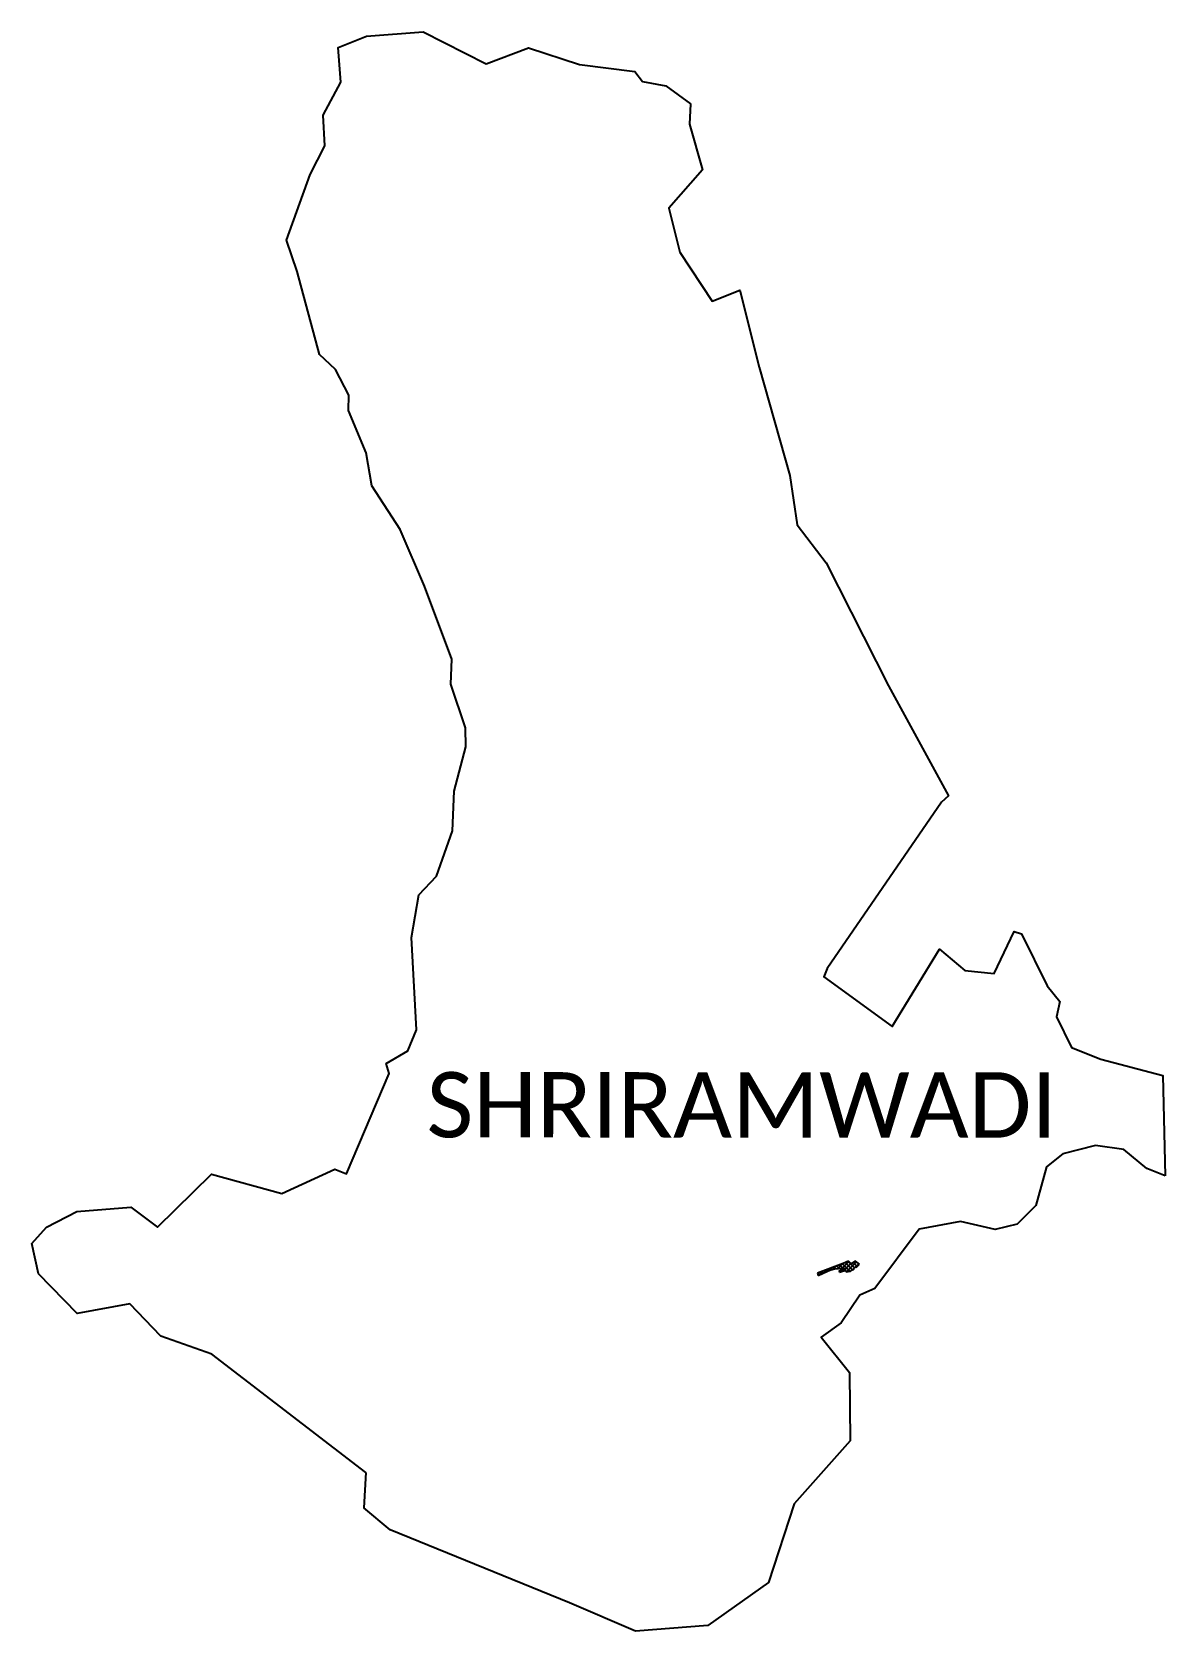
# Model space of a CAD drawing. Header units: metres. Extents: x 341425 to 343917, y 1761979 to 1765495.
import ezdxf

# ---------------------------------------------------------------- set-up
doc = ezdxf.new("R2010")
doc.units = ezdxf.units.M
doc.header["$MEASUREMENT"] = 0
for name, color, linetype in [('JETTY', 41, 'Continuous'), ('JETTY HATCH', 220, 'Continuous'), ('village', 3, 'Continuous'), ('VILLAGE NAME', 250, 'Continuous')]:
    doc.layers.add(name, color=color, linetype=linetype)
doc.styles.get("Standard").update_dxf_attribs({"font": 'arial.ttf'})

msp = doc.modelspace()

# ---------------------------------------------------------------- linework, layer by layer
at = {"layer": 'JETTY'}
for p, q in [((343220.8, 1762792.3), (343208.6, 1762787)), ((343226.4, 1762786.3), (343220.8, 1762792.3)), ((343236.4, 1762792.5), (343226.4, 1762786.3)), ((343244.8, 1762785.3), (343236.4, 1762792.5)), ((343208.6, 1762787), (343152.3, 1762765.8)), ((343152.3, 1762765.8), (343153.9, 1762760.6)), ((343153.9, 1762760.6), (343174.3, 1762770.5)), ((343174.3, 1762770.5), (343182.1, 1762773.4)), ((343182.1, 1762773.4), (343189.6, 1762775.6)), ((343189.6, 1762775.6), (343199, 1762776.2)), ((343199, 1762776.2), (343212.2, 1762776.8)), ((343212, 1762775.8), (343200.2, 1762770.5)), ((343200.2, 1762770.5), (343201.1, 1762768)), ((343201.1, 1762768), (343214.6, 1762772.2)), ((343212.2, 1762776.8), (343212, 1762775.8)), ((343214.6, 1762772.2), (343215.8, 1762768.5)), ((343215.8, 1762768.5), (343225, 1762770.5)), ((343225, 1762770.5), (343229.6, 1762773.1)), ((343229.6, 1762773.1), (343233.1, 1762775.5)), ((343232.1, 1762776.4), (343235.8, 1762780.1)), ((343233.1, 1762775.5), (343232.1, 1762776.4)), ((343235.8, 1762780.1), (343237.5, 1762778)), ((343237.5, 1762778), (343244.8, 1762785.3))]:
    msp.add_line(p, q, dxfattribs=at)
at = {"layer": 'JETTY HATCH', "linetype": 'Continuous'}
for p, q in [((343206.7, 1762776.6), (343221.6, 1762791.5)), ((343229.6, 1762773.1), (343213.5, 1762789.1)), ((343216.5, 1762768.7), (343238.5, 1762790.7)), ((343233.6, 1762777.9), (343219.7, 1762791.8)), ((343239.9, 1762780.4), (343231.1, 1762789.2)), ((343244.3, 1762784.8), (343238.3, 1762790.8)), ((343159.7, 1762763.4), (343155.9, 1762767.2)), ((343156.7, 1762762), (343165.6, 1762770.8)), ((343165.6, 1762766.3), (343162.3, 1762769.6)), ((343171.6, 1762769.2), (343168.7, 1762772)), ((343174, 1762770.4), (343179.8, 1762776.2)), ((343177.8, 1762771.8), (343175.2, 1762774.4)), ((343184.4, 1762774), (343181.6, 1762776.9)), ((343187.3, 1762774.9), (343193.9, 1762781.5)), ((343191.6, 1762775.7), (343188, 1762779.3)), ((343199.9, 1762776.2), (343194.4, 1762781.7)), ((343197.3, 1762776.1), (343208.1, 1762786.8)), ((343200.3, 1762770.2), (343201, 1762770.9)), ((343208.3, 1762776.6), (343200.9, 1762784.1)), ((343206.5, 1762769.6), (343203.9, 1762772.2)), ((343223.6, 1762770.2), (343207.3, 1762786.5)), ((343209.5, 1762770.6), (343225.9, 1762786.9)), ((343213.2, 1762771.7), (343210, 1762774.9)), ((343216.3, 1762768.7), (343215.5, 1762769.5)), ((343230, 1762773.4), (343232.6, 1762776)), ((343236.2, 1762779.6), (343243.3, 1762786.6))]:
    msp.add_line(p, q, dxfattribs=at)
at = {"layer": 'village'}
msp.add_lwpolyline([(342159.3, 1762327.8), (342155, 1762249.9)], dxfattribs=at)
at = {"layer": 'village', "color": 3, "true_color": 0x00ff00}
for points in [[(342159.3, 1762327.8, 0), (341820.9, 1762587.4, 0), (341708.5, 1762627.3, 0), (341640.1, 1762698.7, 0), (341525, 1762677, 0), (341439.3, 1762764.3, 0), (341425.3, 1762831.3, 0), (341457.3, 1762866.8, 0), (341523.6, 1762901.1, 0), (341642.3, 1762911.1, 0), (341701.4, 1762867.1, 0), (341820.2, 1762983.8, 0), (341975, 1762940.8, 0), (342090.9, 1762994.2, 0), (342117.1, 1762984.1, 0), (342210.4, 1763204.9, 0), (342204.2, 1763226.8, 0), (342251.4, 1763254.6, 0), (342270.7, 1763300.9, 0), (342259.8, 1763503.8, 0), (342275.7, 1763597.7, 0), (342314.4, 1763639, 0), (342350.3, 1763738.4, 0), (342353.6, 1763825.5, 0), (342379.2, 1763923.4, 0), (342378.2, 1763965, 0), (342346.4, 1764061.2, 0), (342348.5, 1764115.8, 0), (342288.7, 1764276.8, 0), (342234.9, 1764401.1, 0), (342172.4, 1764496.9, 0), (342160.3, 1764569.4, 0), (342121, 1764662.9, 0), (342121.8, 1764696.3, 0), (342092.4, 1764753.1, 0), (342057.5, 1764786.2, 0), (342008.7, 1764968.5, 0), (341985.1, 1765037.2, 0), (342037.1, 1765181.6, 0), (342069.4, 1765244.4, 0), (342065.2, 1765312.2, 0), (342104.3, 1765384.4, 0), (342098.4, 1765460.9, 0), (342160.6, 1765485.7, 0), (342285.5, 1765495.1, 0), (342424.1, 1765425, 0), (342517.4, 1765460.2, 0), (342628.9, 1765423.4, 0), (342750.7, 1765408.5, 0), (342767.7, 1765386.1, 0), (342819, 1765376.8, 0), (342873.5, 1765336.8, 0), (342871.2, 1765292.6, 0), (342899.9, 1765191.9, 0), (342825.3, 1765108, 0), (342849.7, 1765011.2, 0), (342920.6, 1764903, 0), (342982, 1764927.1, 0), (343024.4, 1764758.3, 0), (343091.8, 1764519.5, 0), (343108.1, 1764411.6, 0), (343171.7, 1764327.8, 0), (343308.3, 1764057.1, 0), (343440.3, 1763815.6, 0), (343424.9, 1763801.2, 0), (343174.1, 1763435.8, 0), (343166.6, 1763417.7, 0), (343316.5, 1763307.9, 0), (343420.8, 1763478.1, 0), (343476.8, 1763431.3, 0), (343541.3, 1763424.6, 0), (343584.9, 1763517.3, 0), (343600.9, 1763511.7, 0), (343657.7, 1763397.8, 0), (343685, 1763363, 0), (343678.1, 1763329.4, 0), (343710.9, 1763262.4, 0), (343775.5, 1763236.3, 0), (343911.5, 1763200.3, 0), (343916.6, 1762980.1, 0)], [(343916.6, 1762980.1, 0), (343876.8, 1762996.1, 0), (343826.3, 1763037.5, 0), (343763.8, 1763046.9, 0), (343692.1, 1763028.2, 0), (343655.9, 1762999.5, 0), (343632.8, 1762914.4, 0), (343591.7, 1762873.3, 0), (343543, 1762862.2, 0), (343466.9, 1762879.2, 0), (343375.9, 1762862.7, 0), (343278.5, 1762732.4, 0), (343245.6, 1762717.8, 0), (343204.7, 1762656.8, 0), (343160.3, 1762625, 0), (343222.5, 1762547.4, 0), (343224.2, 1762397.4, 0), (343100.9, 1762259, 0), (343044.4, 1762085.6, 0), (342911, 1761990.9, 0), (342752.4, 1761979, 0), (342606.9, 1762041.1, 0), (342212.8, 1762201.5, 0), (342155, 1762249.9, 0)]]:
    msp.add_polyline3d(points, dxfattribs=at)

# ---------------------------------------------------------------- texts
at = {"layer": 'VILLAGE NAME', "insert": (342292.9, 1763208), "char_height": 143.7, "attachment_point": 1, "rotation": 359.9793}
msp.add_mtext_dynamic_manual_height_columns('{\\fCalibri|b0|i0|c0|p34;SHRIRAMWADI}', width=1418, gutter_width=718.5, heights=[0], dxfattribs=at)

doc.saveas('drawing.dxf')
